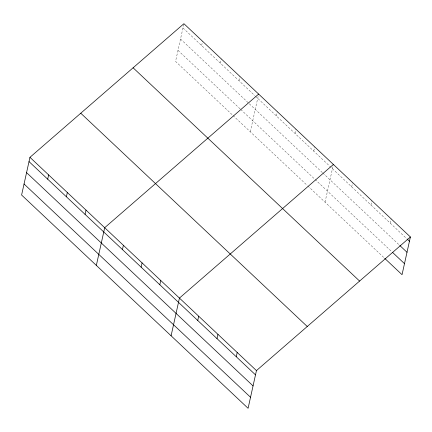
<?xml version="1.0" encoding="UTF-8"?>
<svg xmlns="http://www.w3.org/2000/svg" width="432" height="432" viewBox="0 0 432 432"><rect width="100%" height="100%" fill="white"/><g stroke="black" fill="none" stroke-linecap="round" stroke-linejoin="round"><path stroke-width="0.32" stroke-dasharray="2.16 1.62" d="M183.773 24.305L175.549 61.403L232.562 115.09M201.647 45.56L202.592 41.288M220.331 63.158L221.276 58.887M239.015 80.752L239.965 76.48M250.29 131.787L258.649 94.079M276.388 115.943L277.333 111.672M295.072 133.542L296.023 129.265M313.762 151.135L314.707 146.864M325.031 202.171L333.256 165.067M351.697 186.862L352.642 182.59M370.948 204.989L371.898 200.718M390.199 223.117L391.149 218.846M182.957 27.967L254.826 95.645M255.307 96.093L406.566 238.529M180.511 38.999L322.331 172.546M322.812 173L399.308 245.03M177.995 50.371L240.278 109.021M240.759 109.474L391.97 251.867M233.042 115.544L307.303 185.474M307.784 185.927L383.751 257.461"/><path stroke-width="0.65" d="M29.959 157.318L21.6 195.026L248.092 408.305L256.451 370.597L410.4 236.974L183.908 23.695L29.959 157.318L256.451 370.597M47.698 179.183L48.643 174.911M66.382 196.781L67.333 192.51M85.072 214.375L86.017 210.103M96.341 265.41L104.701 227.696L258.649 94.079M122.44 249.566L123.39 245.295M141.129 267.165L142.074 262.888M159.813 284.758L160.758 280.487M171.088 335.788L179.447 298.08L333.391 164.457M197.748 320.485L198.698 316.208M217.004 338.612L217.949 334.341M236.255 356.74L237.2 352.469M410.4 236.974L402.041 274.682L384.712 258.368M407.047 238.982L409.455 241.245M399.789 245.484L407.009 252.283M392.456 252.32L404.487 263.65M133.105 67.792L359.597 281.07M80.762 113.222L307.255 326.5M29.014 161.59L255.506 374.868M26.568 172.622L253.06 385.906M24.046 183.989L250.538 397.273"/></g></svg>
